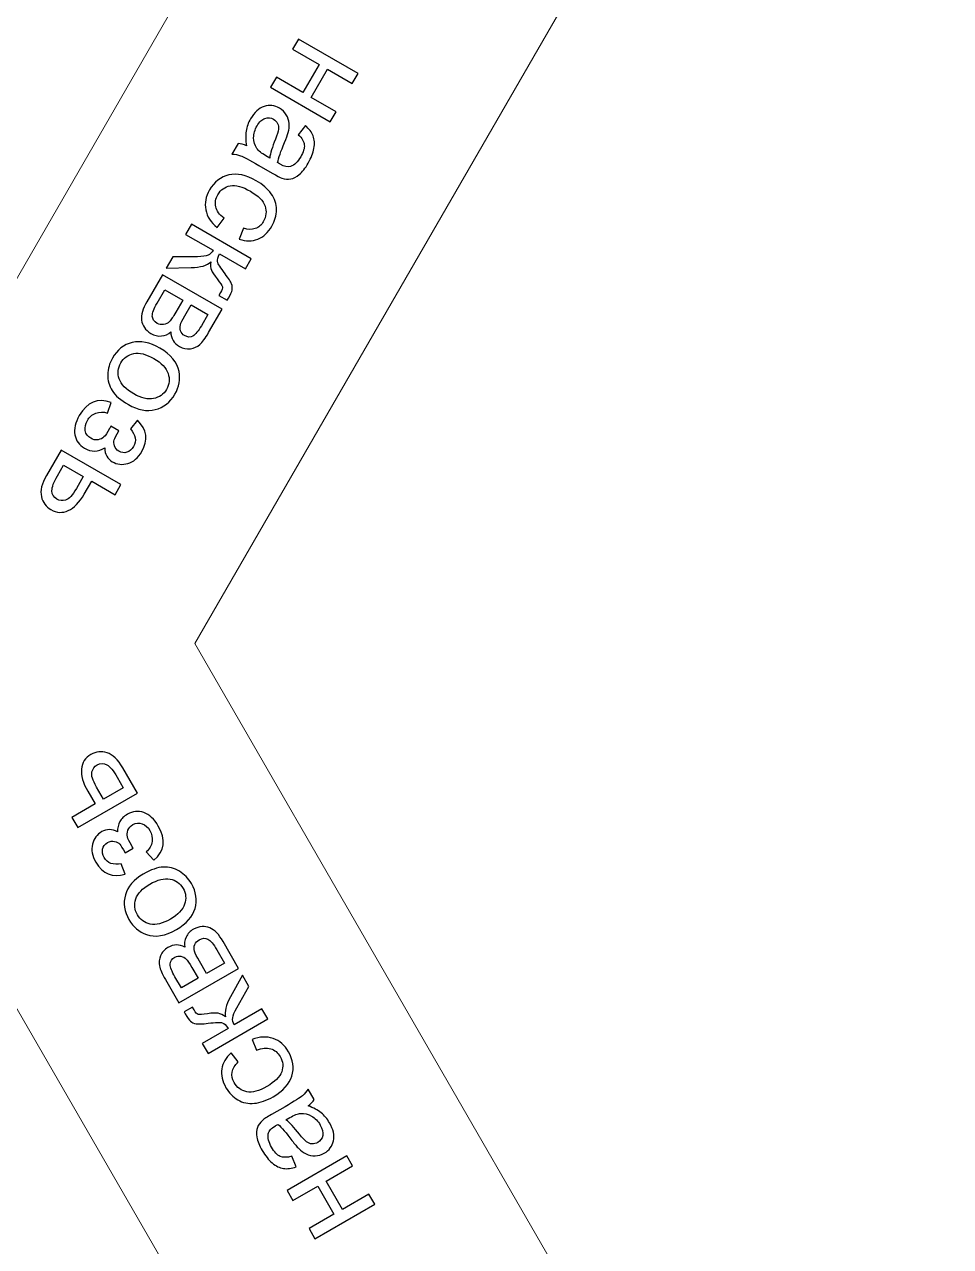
# Model space of a CAD drawing. Header units: millimetres. Extents: x -998 to 1016, y -1915 to 1914.
# Drawn here: x 793.3 to 837.3, y 1432.8 to 1490.9 of the extents above; entities that cross this region are included whole.
import ezdxf

# ---------------------------------------------------------------- set-up
doc = ezdxf.new("R2010")
doc.units = ezdxf.units.MM
doc.header["$MEASUREMENT"] = 0
doc.layers.add('layer 1', color=7, linetype='Continuous')

msp = doc.modelspace()

# ---------------------------------------------------------------- linework, layer by layer
at = {"layer": 'layer 1', "color": 231, "lineweight": 20}
for points, knots in [([(904.7245, 1396.4717), (868.826, 1334.2937), (789.3192, 1312.9899), (727.1412, 1348.8884), (727.1412, 1348.8884), (664.9632, 1384.7869), (643.6594, 1464.2937), (679.5579, 1526.4717), (679.5579, 1526.4717), (715.4564, 1588.6497), (794.9632, 1609.9535), (857.1412, 1574.055), (857.1412, 1574.055), (919.3192, 1538.1565), (940.623, 1458.6497), (904.7245, 1396.4717)], [0, 0, 0, 0, 0.2, 0.2, 0.2, 0.2, 0.4, 0.4, 0.4, 0.4, 0.6, 0.6, 0.6, 0.6, 1, 1, 1, 1]), ([(815.9603, 1518.743), (815.9603, 1518.743), (787.5224, 1469.4717), (787.5224, 1469.4717), (787.5224, 1469.4717), (787.5224, 1469.4717), (730.6331, 1469.4718), (730.6331, 1469.4718), (730.6331, 1469.4718), (730.6261, 1471.1226), (729.2878, 1472.4589), (727.6333, 1472.4589), (727.6333, 1472.4589), (725.9787, 1472.4589), (724.6333, 1470.3496), (724.6333, 1469.4588), (724.6333, 1469.4588), (724.6329, 1464.2341), (724.6331, 1458.247), (724.6333, 1453.4587), (724.6333, 1453.4587), (724.6332, 1452.5679), (725.9765, 1450.4586), (727.6332, 1450.4586), (727.6332, 1450.4586), (729.29, 1450.4586), (730.6333, 1451.8018), (730.6333, 1453.4586), (730.6333, 1453.4586), (730.6333, 1453.4586), (730.6331, 1453.4717), (730.6331, 1453.4717), (730.6331, 1453.4717), (730.6331, 1453.4717), (787.5224, 1453.4717), (787.5224, 1453.4717), (787.5224, 1453.4717), (787.5224, 1453.4717), (815.967, 1404.2041), (815.967, 1404.2041), (815.967, 1404.2041), (815.967, 1404.2041), (815.9556, 1404.1977), (815.9556, 1404.1977), (815.9556, 1404.1977), (814.5208, 1403.3693), (814.029, 1401.5344), (814.8574, 1400.0996), (814.8574, 1400.0996), (815.6858, 1398.6648), (818.1843, 1398.5562), (818.9557, 1399.0016), (818.9557, 1399.0016), (823.1027, 1401.3958), (828.2872, 1404.3896), (832.8122, 1407.0017), (832.8122, 1407.0017), (833.5835, 1407.447), (834.7376, 1409.6668), (833.9103, 1411.0997), (833.9103, 1411.0997), (833.083, 1412.5326), (831.2567, 1413.0235), (829.8235, 1412.2042), (829.8235, 1412.2042), (829.8235, 1412.2042), (801.3788, 1461.4718), (801.3788, 1461.4718), (801.3788, 1461.4718), (801.3788, 1461.4718), (829.8234, 1510.7391), (829.8234, 1510.7391), (829.8234, 1510.7391), (831.2582, 1509.9107), (833.0929, 1510.4024), (833.9214, 1511.8372), (833.9214, 1511.8372), (834.7498, 1513.272), (834.2582, 1515.1069), (832.8234, 1515.9352), (832.8234, 1515.9352), (832.8234, 1515.9352), (818.9669, 1523.9352), (818.9669, 1523.9352), (818.9669, 1523.9352), (817.5457, 1524.7805), (815.6831, 1524.2628), (814.8622, 1522.841), (814.8622, 1522.841), (814.0338, 1521.4062), (814.5255, 1519.5714), (815.9603, 1518.743)], [0, 0, 0, 0, 0.0416667, 0.0416667, 0.0416667, 0.0416667, 0.0833333, 0.0833333, 0.0833333, 0.0833333, 0.125, 0.125, 0.125, 0.125, 0.1666667, 0.1666667, 0.1666667, 0.1666667, 0.2083333, 0.2083333, 0.2083333, 0.2083333, 0.25, 0.25, 0.25, 0.25, 0.2916667, 0.2916667, 0.2916667, 0.2916667, 0.3333333, 0.3333333, 0.3333333, 0.3333333, 0.375, 0.375, 0.375, 0.375, 0.4166667, 0.4166667, 0.4166667, 0.4166667, 0.4583333, 0.4583333, 0.4583333, 0.4583333, 0.5, 0.5, 0.5, 0.5, 0.5416667, 0.5416667, 0.5416667, 0.5416667, 0.5833333, 0.5833333, 0.5833333, 0.5833333, 0.625, 0.625, 0.625, 0.625, 0.6666667, 0.6666667, 0.6666667, 0.6666667, 0.7083333, 0.7083333, 0.7083333, 0.7083333, 0.75, 0.75, 0.75, 0.75, 0.7916667, 0.7916667, 0.7916667, 0.7916667, 0.8333333, 0.8333333, 0.8333333, 0.8333333, 0.875, 0.875, 0.875, 0.875, 0.9166667, 0.9166667, 0.9166667, 0.9166667, 1, 1, 1, 1])]:
    msp.add_open_spline(points, degree=3, knots=knots, dxfattribs=at)
at = {"layer": 'layer 1', "color": 250}
for points, knots in [([(809.1343, 1488.536), (809.1343, 1488.536), (808.8564, 1488.0559), (808.8564, 1488.0559), (808.8564, 1488.0559), (808.8564, 1488.0559), (807.6763, 1488.7371), (807.6763, 1488.7371), (807.6763, 1488.7371), (807.6763, 1488.7371), (806.9067, 1487.4044), (806.9067, 1487.4044), (806.9067, 1487.4044), (806.9067, 1487.4044), (808.0868, 1486.7232), (808.0868, 1486.7232), (808.0868, 1486.7232), (808.0868, 1486.7232), (807.81, 1486.2421), (807.81, 1486.2421), (807.81, 1486.2421), (807.81, 1486.2421), (804.9728, 1487.8802), (804.9728, 1487.8802), (804.9728, 1487.8802), (804.9728, 1487.8802), (805.2507, 1488.3602), (805.2507, 1488.3602), (805.2507, 1488.3602), (805.2507, 1488.3602), (806.5088, 1487.6338), (806.5088, 1487.6338), (806.5088, 1487.6338), (806.5088, 1487.6338), (807.2783, 1488.9666), (807.2783, 1488.9666), (807.2783, 1488.9666), (807.2783, 1488.9666), (806.0202, 1489.693), (806.0202, 1489.693), (806.0202, 1489.693), (806.0202, 1489.693), (806.2982, 1490.1741), (806.2982, 1490.1741), (806.2982, 1490.1741), (806.2982, 1490.1741), (809.1343, 1488.536), (809.1343, 1488.536)], [0, 0, 0, 0, 0.0769231, 0.0769231, 0.0769231, 0.0769231, 0.1538462, 0.1538462, 0.1538462, 0.1538462, 0.2307692, 0.2307692, 0.2307692, 0.2307692, 0.3076923, 0.3076923, 0.3076923, 0.3076923, 0.3846154, 0.3846154, 0.3846154, 0.3846154, 0.4615385, 0.4615385, 0.4615385, 0.4615385, 0.5384615, 0.5384615, 0.5384615, 0.5384615, 0.6153846, 0.6153846, 0.6153846, 0.6153846, 0.6923077, 0.6923077, 0.6923077, 0.6923077, 0.7692308, 0.7692308, 0.7692308, 0.7692308, 0.8461538, 0.8461538, 0.8461538, 0.8461538, 1, 1, 1, 1]), ([(803.8363, 1485.1028), (803.7879, 1485.3682), (803.7805, 1485.6019), (803.8132, 1485.8029), (803.8132, 1485.8029), (803.8458, 1486.003), (803.9163, 1486.1977), (804.0258, 1486.3861), (804.0258, 1486.3861), (804.2058, 1486.6977), (804.4195, 1486.8935), (804.6691, 1486.9736), (804.6691, 1486.9736), (804.9175, 1487.0526), (805.1607, 1487.0241), (805.3975, 1486.8873), (805.3975, 1486.8873), (805.5366, 1486.8072), (805.6449, 1486.702), (805.7228, 1486.5725), (805.7228, 1486.5725), (805.8018, 1486.443), (805.846, 1486.3072), (805.8565, 1486.165), (805.8565, 1486.165), (805.867, 1486.0219), (805.8523, 1485.8766), (805.8144, 1485.7281), (805.8144, 1485.7281), (805.785, 1485.6187), (805.7261, 1485.4629), (805.6397, 1485.2586), (805.6397, 1485.2586), (805.4618, 1484.8439), (805.3523, 1484.5259), (805.3102, 1484.3059), (805.3102, 1484.3059), (805.3754, 1484.2659), (805.4165, 1484.2406), (805.4344, 1484.2312), (805.4344, 1484.2312), (805.6302, 1484.1175), (805.7944, 1484.0837), (805.9271, 1484.128), (805.9271, 1484.128), (806.106, 1484.188), (806.2661, 1484.3396), (806.4061, 1484.5817), (806.4061, 1484.5817), (806.5366, 1484.8081), (806.5935, 1484.9975), (806.5766, 1485.1513), (806.5766, 1485.1513), (806.5587, 1485.3039), (806.465, 1485.465), (806.2934, 1485.6324), (806.2934, 1485.6324), (806.2934, 1485.6324), (806.6293, 1486.0661), (806.6293, 1486.0661), (806.6293, 1486.0661), (806.8061, 1485.9072), (806.9272, 1485.7429), (806.9946, 1485.5734), (806.9946, 1485.5734), (807.062, 1485.4039), (807.0756, 1485.207), (807.0356, 1484.9838), (807.0356, 1484.9838), (806.9956, 1484.7597), (806.9051, 1484.526), (806.764, 1484.2817), (806.764, 1484.2817), (806.624, 1484.0395), (806.4819, 1483.8596), (806.3376, 1483.7416), (806.3376, 1483.7416), (806.1935, 1483.6226), (806.0576, 1483.5532), (805.9302, 1483.5311), (805.9302, 1483.5311), (805.8018, 1483.51), (805.6639, 1483.5236), (805.5165, 1483.5711), (805.5165, 1483.5711), (805.4249, 1483.6026), (805.2723, 1483.6795), (805.0585, 1483.8027), (805.0585, 1483.8027), (805.0585, 1483.8027), (804.4174, 1484.1732), (804.4174, 1484.1732), (804.4174, 1484.1732), (803.9711, 1484.4312), (803.6827, 1484.5838), (803.5521, 1484.6323), (803.5521, 1484.6323), (803.4216, 1484.6796), (803.2847, 1484.7049), (803.1415, 1484.707), (803.1415, 1484.707), (803.1415, 1484.707), (803.431, 1485.2091), (803.431, 1485.2091), (803.431, 1485.2091), (803.5595, 1485.2018), (803.6952, 1485.166), (803.8363, 1485.1028)], [0, 0, 0, 0, 0.0357143, 0.0357143, 0.0357143, 0.0357143, 0.0714286, 0.0714286, 0.0714286, 0.0714286, 0.1071429, 0.1071429, 0.1071429, 0.1071429, 0.1428571, 0.1428571, 0.1428571, 0.1428571, 0.1785714, 0.1785714, 0.1785714, 0.1785714, 0.2142857, 0.2142857, 0.2142857, 0.2142857, 0.25, 0.25, 0.25, 0.25, 0.2857143, 0.2857143, 0.2857143, 0.2857143, 0.3214286, 0.3214286, 0.3214286, 0.3214286, 0.3571429, 0.3571429, 0.3571429, 0.3571429, 0.3928571, 0.3928571, 0.3928571, 0.3928571, 0.4285714, 0.4285714, 0.4285714, 0.4285714, 0.4642857, 0.4642857, 0.4642857, 0.4642857, 0.5, 0.5, 0.5, 0.5, 0.5357143, 0.5357143, 0.5357143, 0.5357143, 0.5714286, 0.5714286, 0.5714286, 0.5714286, 0.6071429, 0.6071429, 0.6071429, 0.6071429, 0.6428571, 0.6428571, 0.6428571, 0.6428571, 0.6785714, 0.6785714, 0.6785714, 0.6785714, 0.7142857, 0.7142857, 0.7142857, 0.7142857, 0.75, 0.75, 0.75, 0.75, 0.7857143, 0.7857143, 0.7857143, 0.7857143, 0.8214286, 0.8214286, 0.8214286, 0.8214286, 0.8571429, 0.8571429, 0.8571429, 0.8571429, 0.8928571, 0.8928571, 0.8928571, 0.8928571, 0.9285714, 0.9285714, 0.9285714, 0.9285714, 1, 1, 1, 1]), ([(804.9333, 1484.5238), (804.9628, 1484.7386), (805.0533, 1485.0355), (805.2059, 1485.4134), (805.2059, 1485.4134), (805.2912, 1485.6271), (805.3397, 1485.7861), (805.3512, 1485.8882), (805.3512, 1485.8882), (805.3628, 1485.9903), (805.347, 1486.084), (805.3049, 1486.1683), (805.3049, 1486.1683), (805.2617, 1486.2524), (805.1986, 1486.3188), (805.1144, 1486.3672), (805.1144, 1486.3672), (804.9869, 1486.4409), (804.8512, 1486.4535), (804.7101, 1486.4061), (804.7101, 1486.4061), (804.569, 1486.3588), (804.4438, 1486.2409), (804.3364, 1486.0545), (804.3364, 1486.0545), (804.229, 1485.8693), (804.1742, 1485.6808), (804.1721, 1485.4902), (804.1721, 1485.4902), (804.1701, 1485.2987), (804.2195, 1485.1291), (804.3216, 1484.9807), (804.3216, 1484.9807), (804.4006, 1484.8659), (804.5459, 1484.747), (804.7575, 1484.6249), (804.7575, 1484.6249), (804.7575, 1484.6249), (804.9333, 1484.5238), (804.9333, 1484.5238)], [0, 0, 0, 0, 0.0909091, 0.0909091, 0.0909091, 0.0909091, 0.1818182, 0.1818182, 0.1818182, 0.1818182, 0.2727273, 0.2727273, 0.2727273, 0.2727273, 0.3636364, 0.3636364, 0.3636364, 0.3636364, 0.4545455, 0.4545455, 0.4545455, 0.4545455, 0.5454545, 0.5454545, 0.5454545, 0.5454545, 0.6363636, 0.6363636, 0.6363636, 0.6363636, 0.7272727, 0.7272727, 0.7272727, 0.7272727, 0.8181818, 0.8181818, 0.8181818, 0.8181818, 1, 1, 1, 1]), ([(802.7694, 1481.6626), (802.7694, 1481.6626), (802.4346, 1481.2256), (802.4346, 1481.2256), (802.4346, 1481.2256), (802.1388, 1481.4657), (801.9598, 1481.7447), (801.8987, 1482.0647), (801.8987, 1482.0647), (801.8377, 1482.3836), (801.8956, 1482.6974), (802.0746, 1483.0079), (802.0746, 1483.0079), (802.2988, 1483.3953), (802.6062, 1483.6343), (802.9958, 1483.7239), (802.9958, 1483.7239), (803.3863, 1483.8133), (803.8179, 1483.7217), (804.2917, 1483.448), (804.2917, 1483.448), (804.598, 1483.2712), (804.837, 1483.0659), (805.0075, 1482.8321), (805.0075, 1482.8321), (805.1791, 1482.5973), (805.2623, 1482.3437), (805.257, 1482.0699), (805.257, 1482.0699), (805.2518, 1481.7962), (805.1791, 1481.5372), (805.0381, 1481.293), (805.0381, 1481.293), (804.8601, 1480.9856), (804.6369, 1480.7782), (804.3685, 1480.6719), (804.3685, 1480.6719), (804.099, 1480.5667), (803.8053, 1480.5688), (803.4873, 1480.6793), (803.4873, 1480.6793), (803.4873, 1480.6793), (803.6842, 1481.1877), (803.6842, 1481.1877), (803.6842, 1481.1877), (803.9011, 1481.1225), (804.0895, 1481.1183), (804.2517, 1481.1762), (804.2517, 1481.1762), (804.4127, 1481.2341), (804.5401, 1481.3425), (804.6316, 1481.5025), (804.6316, 1481.5025), (804.7717, 1481.7446), (804.7991, 1481.9921), (804.7128, 1482.2436), (804.7128, 1482.2436), (804.6265, 1482.4953), (804.3948, 1482.7289), (804.0201, 1482.9459), (804.0201, 1482.9459), (803.6389, 1483.1659), (803.32, 1483.2533), (803.0621, 1483.2069), (803.0621, 1483.2069), (802.8052, 1483.1606), (802.6093, 1483.0195), (802.4735, 1482.7847), (802.4735, 1482.7847), (802.3641, 1482.5963), (802.3314, 1482.4047), (802.3735, 1482.2121), (802.3735, 1482.2121), (802.4167, 1482.0184), (802.5483, 1481.8352), (802.7694, 1481.6626)], [0, 0, 0, 0, 0.05, 0.05, 0.05, 0.05, 0.1, 0.1, 0.1, 0.1, 0.15, 0.15, 0.15, 0.15, 0.2, 0.2, 0.2, 0.2, 0.25, 0.25, 0.25, 0.25, 0.3, 0.3, 0.3, 0.3, 0.35, 0.35, 0.35, 0.35, 0.4, 0.4, 0.4, 0.4, 0.45, 0.45, 0.45, 0.45, 0.5, 0.5, 0.5, 0.5, 0.55, 0.55, 0.55, 0.55, 0.6, 0.6, 0.6, 0.6, 0.65, 0.65, 0.65, 0.65, 0.7, 0.7, 0.7, 0.7, 0.75, 0.75, 0.75, 0.75, 0.8, 0.8, 0.8, 0.8, 0.85, 0.85, 0.85, 0.85, 0.9, 0.9, 0.9, 0.9, 1, 1, 1, 1]), ([(804.058, 1479.7433), (804.058, 1479.7433), (803.7801, 1479.2633), (803.7801, 1479.2633), (803.7801, 1479.2633), (803.7801, 1479.2633), (802.5546, 1479.9708), (802.5546, 1479.9708), (802.5546, 1479.9708), (802.4662, 1479.818), (802.4335, 1479.6938), (802.4568, 1479.5981), (802.4568, 1479.5981), (802.4799, 1479.5023), (802.5989, 1479.3139), (802.8136, 1479.0306), (802.8136, 1479.0306), (802.9831, 1478.8064), (803.0863, 1478.6453), (803.1242, 1478.5453), (803.1242, 1478.5453), (803.161, 1478.4453), (803.1705, 1478.3496), (803.1505, 1478.2589), (803.1505, 1478.2589), (803.1316, 1478.1685), (803.0736, 1478.0379), (802.9757, 1477.8684), (802.9757, 1477.8684), (802.9757, 1477.8684), (802.92, 1477.7726), (802.92, 1477.7726), (802.92, 1477.7726), (802.92, 1477.7726), (802.522, 1478.0021), (802.522, 1478.0021), (802.522, 1478.0021), (802.522, 1478.0021), (802.602, 1478.1347), (802.602, 1478.1347), (802.602, 1478.1347), (802.6746, 1478.261), (802.7031, 1478.3527), (802.6862, 1478.4095), (802.6862, 1478.4095), (802.6683, 1478.4695), (802.5852, 1478.5937), (802.4346, 1478.7822), (802.4346, 1478.7822), (802.2914, 1478.9622), (802.2019, 1479.1033), (802.1662, 1479.2054), (802.1662, 1479.2054), (802.1294, 1479.3064), (802.1188, 1479.4381), (802.1325, 1479.598), (802.1325, 1479.598), (801.9587, 1479.4233), (801.6493, 1479.3317), (801.204, 1479.3222), (801.204, 1479.3222), (801.204, 1479.3222), (800.0217, 1479.3033), (800.0217, 1479.3033), (800.0217, 1479.3033), (800.0217, 1479.3033), (800.327, 1479.8318), (800.327, 1479.8318), (800.327, 1479.8318), (800.327, 1479.8318), (801.5019, 1479.8381), (801.5019, 1479.8381), (801.5019, 1479.8381), (801.7388, 1479.8413), (801.9083, 1479.8655), (802.0093, 1479.9118), (802.0093, 1479.9118), (802.1104, 1479.9581), (802.1925, 1480.035), (802.2557, 1480.1434), (802.2557, 1480.1434), (802.2557, 1480.1434), (800.9439, 1480.9003), (800.9439, 1480.9003), (800.9439, 1480.9003), (800.9439, 1480.9003), (801.2219, 1481.3814), (801.2219, 1481.3814), (801.2219, 1481.3814), (801.2219, 1481.3814), (804.058, 1479.7433), (804.058, 1479.7433)], [0, 0, 0, 0, 0.0416667, 0.0416667, 0.0416667, 0.0416667, 0.0833333, 0.0833333, 0.0833333, 0.0833333, 0.125, 0.125, 0.125, 0.125, 0.1666667, 0.1666667, 0.1666667, 0.1666667, 0.2083333, 0.2083333, 0.2083333, 0.2083333, 0.25, 0.25, 0.25, 0.25, 0.2916667, 0.2916667, 0.2916667, 0.2916667, 0.3333333, 0.3333333, 0.3333333, 0.3333333, 0.375, 0.375, 0.375, 0.375, 0.4166667, 0.4166667, 0.4166667, 0.4166667, 0.4583333, 0.4583333, 0.4583333, 0.4583333, 0.5, 0.5, 0.5, 0.5, 0.5416667, 0.5416667, 0.5416667, 0.5416667, 0.5833333, 0.5833333, 0.5833333, 0.5833333, 0.625, 0.625, 0.625, 0.625, 0.6666667, 0.6666667, 0.6666667, 0.6666667, 0.7083333, 0.7083333, 0.7083333, 0.7083333, 0.75, 0.75, 0.75, 0.75, 0.7916667, 0.7916667, 0.7916667, 0.7916667, 0.8333333, 0.8333333, 0.8333333, 0.8333333, 0.875, 0.875, 0.875, 0.875, 0.9166667, 0.9166667, 0.9166667, 0.9166667, 1, 1, 1, 1]), ([(802.6731, 1477.3448), (802.6731, 1477.3448), (802.033, 1476.2363), (802.033, 1476.2363), (802.033, 1476.2363), (801.8761, 1475.9646), (801.7361, 1475.7751), (801.614, 1475.6688), (801.614, 1475.6688), (801.4919, 1475.5614), (801.3435, 1475.4962), (801.1677, 1475.4709), (801.1677, 1475.4709), (800.9908, 1475.4457), (800.8181, 1475.4815), (800.6497, 1475.5793), (800.6497, 1475.5793), (800.5139, 1475.6573), (800.4118, 1475.7531), (800.3444, 1475.8678), (800.3444, 1475.8678), (800.2759, 1475.9815), (800.2401, 1476.1142), (800.237, 1476.2657), (800.237, 1476.2657), (800.1159, 1476.1584), (799.9686, 1476.0952), (799.7959, 1476.0773), (799.7959, 1476.0773), (799.6232, 1476.0594), (799.4527, 1476.0994), (799.2853, 1476.1952), (799.2853, 1476.1952), (799.0263, 1476.3689), (798.8831, 1476.5806), (798.8537, 1476.83), (798.8537, 1476.83), (798.8242, 1477.0795), (798.9063, 1477.3701), (799.0979, 1477.7038), (799.0979, 1477.7038), (799.0979, 1477.7038), (799.837, 1478.9829), (799.837, 1478.9829), (799.837, 1478.9829), (799.837, 1478.9829), (802.6731, 1477.3448), (802.6731, 1477.3448)], [0, 0, 0, 0, 0.0769231, 0.0769231, 0.0769231, 0.0769231, 0.1538462, 0.1538462, 0.1538462, 0.1538462, 0.2307692, 0.2307692, 0.2307692, 0.2307692, 0.3076923, 0.3076923, 0.3076923, 0.3076923, 0.3846154, 0.3846154, 0.3846154, 0.3846154, 0.4615385, 0.4615385, 0.4615385, 0.4615385, 0.5384615, 0.5384615, 0.5384615, 0.5384615, 0.6153846, 0.6153846, 0.6153846, 0.6153846, 0.6923077, 0.6923077, 0.6923077, 0.6923077, 0.7692308, 0.7692308, 0.7692308, 0.7692308, 0.8461538, 0.8461538, 0.8461538, 0.8461538, 1, 1, 1, 1]), ([(799.9549, 1478.2733), (799.9549, 1478.2733), (799.5885, 1477.6407), (799.5885, 1477.6407), (799.5885, 1477.6407), (799.4316, 1477.368), (799.3558, 1477.1637), (799.36, 1477.0248), (799.36, 1477.0248), (799.3643, 1476.8869), (799.4432, 1476.771), (799.5948, 1476.6763), (799.5948, 1476.6763), (799.6854, 1476.6237), (799.7864, 1476.6047), (799.898, 1476.6184), (799.898, 1476.6184), (800.0096, 1476.6321), (800.1023, 1476.6806), (800.177, 1476.7638), (800.177, 1476.7638), (800.2528, 1476.8459), (800.3497, 1476.9911), (800.4707, 1477.1996), (800.4707, 1477.1996), (800.4707, 1477.1996), (800.8065, 1477.7817), (800.8065, 1477.7817), (800.8065, 1477.7817), (800.8065, 1477.7817), (799.9549, 1478.2733), (799.9549, 1478.2733)], [0, 0, 0, 0, 0.1111111, 0.1111111, 0.1111111, 0.1111111, 0.2222222, 0.2222222, 0.2222222, 0.2222222, 0.3333333, 0.3333333, 0.3333333, 0.3333333, 0.4444444, 0.4444444, 0.4444444, 0.4444444, 0.5555556, 0.5555556, 0.5555556, 0.5555556, 0.6666667, 0.6666667, 0.6666667, 0.6666667, 0.7777778, 0.7777778, 0.7777778, 0.7777778, 1, 1, 1, 1]), ([(801.2013, 1477.5533), (801.2013, 1477.5533), (800.9055, 1477.0406), (800.9055, 1477.0406), (800.9055, 1477.0406), (800.7876, 1476.8364), (800.717, 1476.6889), (800.6939, 1476.6005), (800.6939, 1476.6005), (800.6707, 1476.511), (800.6749, 1476.4184), (800.7044, 1476.3194), (800.7044, 1476.3194), (800.7349, 1476.2216), (800.795, 1476.1468), (800.8865, 1476.0942), (800.8865, 1476.0942), (801.036, 1476.0079), (801.1708, 1476.0005), (801.2908, 1476.0731), (801.2908, 1476.0731), (801.4108, 1476.1447), (801.5446, 1476.3089), (801.6919, 1476.5647), (801.6919, 1476.5647), (801.6919, 1476.5647), (801.9972, 1477.0942), (801.9972, 1477.0942), (801.9972, 1477.0942), (801.9972, 1477.0942), (801.2013, 1477.5533), (801.2013, 1477.5533)], [0, 0, 0, 0, 0.1111111, 0.1111111, 0.1111111, 0.1111111, 0.2222222, 0.2222222, 0.2222222, 0.2222222, 0.3333333, 0.3333333, 0.3333333, 0.3333333, 0.4444444, 0.4444444, 0.4444444, 0.4444444, 0.5555556, 0.5555556, 0.5555556, 0.5555556, 0.6666667, 0.6666667, 0.6666667, 0.6666667, 0.7777778, 0.7777778, 0.7777778, 0.7777778, 1, 1, 1, 1]), ([(799.7175, 1475.5005), (800.2428, 1475.1973), (800.547, 1474.8257), (800.6312, 1474.3877), (800.6312, 1474.3877), (800.7007, 1474.0225), (800.6344, 1473.6644), (800.4312, 1473.314), (800.4312, 1473.314), (800.2059, 1472.9244), (799.8942, 1472.6791), (799.4964, 1472.5791), (799.4964, 1472.5791), (799.0974, 1472.4791), (798.673, 1472.5591), (798.2225, 1472.8191), (798.2225, 1472.8191), (797.8572, 1473.0307), (797.6024, 1473.2508), (797.4561, 1473.4813), (797.4561, 1473.4813), (797.3098, 1473.7109), (797.2392, 1473.9645), (797.2445, 1474.2403), (797.2445, 1474.2403), (797.2498, 1474.5161), (797.3234, 1474.7783), (797.4666, 1475.0257), (797.4666, 1475.0257), (797.6961, 1475.4226), (798.0088, 1475.67), (798.4047, 1475.7679), (798.4047, 1475.7679), (798.8005, 1475.8658), (799.2384, 1475.7764), (799.7175, 1475.5005)], [0, 0, 0, 0, 0.1, 0.1, 0.1, 0.1, 0.2, 0.2, 0.2, 0.2, 0.3, 0.3, 0.3, 0.3, 0.4, 0.4, 0.4, 0.4, 0.5, 0.5, 0.5, 0.5, 0.6, 0.6, 0.6, 0.6, 0.7, 0.7, 0.7, 0.7, 0.8, 0.8, 0.8, 0.8, 1, 1, 1, 1]), ([(799.4321, 1475.0057), (799.069, 1475.2162), (798.751, 1475.2931), (798.4783, 1475.2394), (798.4783, 1475.2394), (798.2067, 1475.1857), (798.0004, 1475.0383), (797.8614, 1474.7973), (797.8614, 1474.7973), (797.7246, 1474.5593), (797.7003, 1474.3077), (797.7909, 1474.0445), (797.7909, 1474.0445), (797.8803, 1473.7813), (798.112, 1473.5424), (798.4836, 1473.3276), (798.4836, 1473.3276), (798.8353, 1473.1245), (799.1469, 1473.0508), (799.4195, 1473.1065), (799.4195, 1473.1065), (799.6921, 1473.1612), (799.8964, 1473.3066), (800.0332, 1473.5434), (800.0332, 1473.5434), (800.1722, 1473.7845), (800.1974, 1474.0351), (800.109, 1474.2982), (800.109, 1474.2982), (800.0206, 1474.5603), (799.7953, 1474.7962), (799.4321, 1475.0057)], [0, 0, 0, 0, 0.1111111, 0.1111111, 0.1111111, 0.1111111, 0.2222222, 0.2222222, 0.2222222, 0.2222222, 0.3333333, 0.3333333, 0.3333333, 0.3333333, 0.4444444, 0.4444444, 0.4444444, 0.4444444, 0.5555556, 0.5555556, 0.5555556, 0.5555556, 0.6666667, 0.6666667, 0.6666667, 0.6666667, 0.7777778, 0.7777778, 0.7777778, 0.7777778, 1, 1, 1, 1]), ([(797.394, 1471.7907), (797.394, 1471.7907), (797.7708, 1471.5738), (797.7708, 1471.5738), (797.7708, 1471.5738), (797.6551, 1471.3696), (797.5835, 1471.2264), (797.5551, 1471.1443), (797.5551, 1471.1443), (797.5266, 1471.0622), (797.5287, 1470.9674), (797.5614, 1470.86), (797.5614, 1470.86), (797.595, 1470.7537), (797.6645, 1470.6695), (797.772, 1470.6074), (797.772, 1470.6074), (797.9014, 1470.5326), (798.0309, 1470.5158), (798.1583, 1470.5569), (798.1583, 1470.5569), (798.2847, 1470.599), (798.3889, 1470.6885), (798.4679, 1470.8253), (798.4679, 1470.8253), (798.6236, 1471.0959), (798.5742, 1471.378), (798.3183, 1471.6707), (798.3183, 1471.6707), (798.3183, 1471.6707), (798.6562, 1472.0844), (798.6562, 1472.0844), (798.6562, 1472.0844), (799.1068, 1471.6339), (799.1742, 1471.1369), (798.8595, 1470.5916), (798.8595, 1470.5916), (798.6847, 1470.2894), (798.4646, 1470.0999), (798.2004, 1470.0231), (798.2004, 1470.0231), (797.9351, 1469.9474), (797.6888, 1469.9757), (797.4582, 1470.1084), (797.4582, 1470.1084), (797.2267, 1470.2421), (797.1077, 1470.46), (797.1003, 1470.7642), (797.1003, 1470.7642), (796.9413, 1470.6653), (796.7824, 1470.6148), (796.6224, 1470.6127), (796.6224, 1470.6127), (796.4634, 1470.6095), (796.3023, 1470.6548), (796.1402, 1470.7485), (796.1402, 1470.7485), (795.8854, 1470.8948), (795.7328, 1471.1075), (795.6812, 1471.3833), (795.6812, 1471.3833), (795.6296, 1471.6601), (795.7001, 1471.9654), (795.8917, 1472.2981), (795.8917, 1472.2981), (796.2655, 1472.9445), (796.7686, 1473.153), (797.4035, 1472.9246), (797.4035, 1472.9246), (797.4035, 1472.9246), (797.2393, 1472.4181), (797.2393, 1472.4181), (797.2393, 1472.4181), (797.034, 1472.4813), (796.8455, 1472.4792), (796.6728, 1472.4118), (796.6728, 1472.4118), (796.5012, 1472.3434), (796.3686, 1472.2287), (796.2749, 1472.0665), (796.2749, 1472.0665), (796.1813, 1471.9044), (796.1486, 1471.7433), (796.178, 1471.5822), (796.178, 1471.5822), (796.2076, 1471.4222), (796.2939, 1471.3001), (796.436, 1471.218), (796.436, 1471.218), (796.5465, 1471.1548), (796.6624, 1471.1327), (796.7834, 1471.1527), (796.7834, 1471.1527), (796.9045, 1471.1738), (796.9971, 1471.2159), (797.0624, 1471.2811), (797.0624, 1471.2811), (797.1266, 1471.3454), (797.2172, 1471.478), (797.3329, 1471.6801), (797.3329, 1471.6801), (797.3424, 1471.696), (797.3624, 1471.7328), (797.394, 1471.7907)], [0, 0, 0, 0, 0.037037, 0.037037, 0.037037, 0.037037, 0.0740741, 0.0740741, 0.0740741, 0.0740741, 0.1111111, 0.1111111, 0.1111111, 0.1111111, 0.1481481, 0.1481481, 0.1481481, 0.1481481, 0.1851852, 0.1851852, 0.1851852, 0.1851852, 0.2222222, 0.2222222, 0.2222222, 0.2222222, 0.2592593, 0.2592593, 0.2592593, 0.2592593, 0.2962963, 0.2962963, 0.2962963, 0.2962963, 0.3333333, 0.3333333, 0.3333333, 0.3333333, 0.3703704, 0.3703704, 0.3703704, 0.3703704, 0.4074074, 0.4074074, 0.4074074, 0.4074074, 0.4444444, 0.4444444, 0.4444444, 0.4444444, 0.4814815, 0.4814815, 0.4814815, 0.4814815, 0.5185185, 0.5185185, 0.5185185, 0.5185185, 0.5555556, 0.5555556, 0.5555556, 0.5555556, 0.5925926, 0.5925926, 0.5925926, 0.5925926, 0.6296296, 0.6296296, 0.6296296, 0.6296296, 0.6666667, 0.6666667, 0.6666667, 0.6666667, 0.7037037, 0.7037037, 0.7037037, 0.7037037, 0.7407407, 0.7407407, 0.7407407, 0.7407407, 0.7777778, 0.7777778, 0.7777778, 0.7777778, 0.8148148, 0.8148148, 0.8148148, 0.8148148, 0.8518519, 0.8518519, 0.8518519, 0.8518519, 0.8888889, 0.8888889, 0.8888889, 0.8888889, 0.9259259, 0.9259259, 0.9259259, 0.9259259, 1, 1, 1, 1]), ([(797.8672, 1469.0204), (797.8672, 1469.0204), (797.5893, 1468.5404), (797.5893, 1468.5404), (797.5893, 1468.5404), (797.5893, 1468.5404), (796.4807, 1469.1805), (796.4807, 1469.1805), (796.4807, 1469.1805), (796.4807, 1469.1805), (796.1292, 1468.5709), (796.1292, 1468.5709), (796.1292, 1468.5709), (795.9007, 1468.174), (795.647, 1467.913), (795.3691, 1467.7866), (795.3691, 1467.7866), (795.0911, 1467.6614), (794.8163, 1467.6771), (794.5458, 1467.8329), (794.5458, 1467.8329), (794.3089, 1467.9698), (794.1584, 1468.1761), (794.0931, 1468.4519), (794.0931, 1468.4519), (794.0289, 1468.7288), (794.11, 1469.0636), (794.3363, 1469.4563), (794.3363, 1469.4563), (794.3363, 1469.4563), (795.0311, 1470.6585), (795.0311, 1470.6585), (795.0311, 1470.6585), (795.0311, 1470.6585), (797.8672, 1469.0204), (797.8672, 1469.0204)], [0, 0, 0, 0, 0.1, 0.1, 0.1, 0.1, 0.2, 0.2, 0.2, 0.2, 0.3, 0.3, 0.3, 0.3, 0.4, 0.4, 0.4, 0.4, 0.5, 0.5, 0.5, 0.5, 0.6, 0.6, 0.6, 0.6, 0.7, 0.7, 0.7, 0.7, 0.8, 0.8, 0.8, 0.8, 1, 1, 1, 1]), ([(795.1479, 1469.95), (795.1479, 1469.95), (794.8574, 1469.4447), (794.8574, 1469.4447), (794.8574, 1469.4447), (794.6816, 1469.1404), (794.5932, 1468.9015), (794.5932, 1468.7289), (794.5932, 1468.7289), (794.5932, 1468.5551), (794.6721, 1468.4225), (794.8301, 1468.3309), (794.8301, 1468.3309), (794.9532, 1468.2604), (795.0901, 1468.2456), (795.2417, 1468.2856), (795.2417, 1468.2856), (795.3932, 1468.3267), (795.5649, 1468.512), (795.7543, 1468.8415), (795.7543, 1468.8415), (795.7543, 1468.8415), (796.0829, 1469.41), (796.0829, 1469.41), (796.0829, 1469.41), (796.0829, 1469.41), (795.1479, 1469.95), (795.1479, 1469.95)], [0, 0, 0, 0, 0.125, 0.125, 0.125, 0.125, 0.25, 0.25, 0.25, 0.25, 0.375, 0.375, 0.375, 0.375, 0.5, 0.5, 0.5, 0.5, 0.625, 0.625, 0.625, 0.625, 0.75, 0.75, 0.75, 0.75, 1, 1, 1, 1]), ([(795.8158, 1452.7379), (795.8158, 1452.7379), (795.5389, 1453.219), (795.5389, 1453.219), (795.5389, 1453.219), (795.5389, 1453.219), (796.6464, 1453.859), (796.6464, 1453.859), (796.6464, 1453.859), (796.6464, 1453.859), (796.2947, 1454.4675), (796.2947, 1454.4675), (796.2947, 1454.4675), (796.0663, 1454.8655), (795.9663, 1455.215), (795.9968, 1455.5192), (795.9968, 1455.5192), (796.0263, 1455.8224), (796.1768, 1456.0519), (796.4474, 1456.2088), (796.4474, 1456.2088), (796.6843, 1456.3456), (796.939, 1456.373), (797.2107, 1456.2908), (797.2107, 1456.2908), (797.4823, 1456.2087), (797.7318, 1455.9708), (797.9581, 1455.5782), (797.9581, 1455.5782), (797.9581, 1455.5782), (798.653, 1454.3759), (798.653, 1454.3759), (798.653, 1454.3759), (798.653, 1454.3759), (795.8158, 1452.7379), (795.8158, 1452.7379)], [0, 0, 0, 0, 0.1, 0.1, 0.1, 0.1, 0.2, 0.2, 0.2, 0.2, 0.3, 0.3, 0.3, 0.3, 0.4, 0.4, 0.4, 0.4, 0.5, 0.5, 0.5, 0.5, 0.6, 0.6, 0.6, 0.6, 0.7, 0.7, 0.7, 0.7, 0.8, 0.8, 0.8, 0.8, 1, 1, 1, 1]), ([(797.9792, 1454.6286), (797.9792, 1454.6286), (797.6886, 1455.1328), (797.6886, 1455.1328), (797.6886, 1455.1328), (797.5128, 1455.4381), (797.3497, 1455.6329), (797.2001, 1455.7203), (797.2001, 1455.7203), (797.0496, 1455.8066), (796.8959, 1455.8045), (796.737, 1455.7129), (796.737, 1455.7129), (796.6148, 1455.6424), (796.5327, 1455.5308), (796.4917, 1455.3792), (796.4917, 1455.3792), (796.4516, 1455.2275), (796.5263, 1454.9865), (796.7159, 1454.6581), (796.7159, 1454.6581), (796.7159, 1454.6581), (797.0444, 1454.0885), (797.0444, 1454.0885), (797.0444, 1454.0885), (797.0444, 1454.0885), (797.9792, 1454.6286), (797.9792, 1454.6286)], [0, 0, 0, 0, 0.125, 0.125, 0.125, 0.125, 0.25, 0.25, 0.25, 0.25, 0.375, 0.375, 0.375, 0.375, 0.5, 0.5, 0.5, 0.5, 0.625, 0.625, 0.625, 0.625, 0.75, 0.75, 0.75, 0.75, 1, 1, 1, 1]), ([(798.4513, 1451.7636), (798.4513, 1451.7636), (798.0745, 1451.5457), (798.0745, 1451.5457), (798.0745, 1451.5457), (797.9555, 1451.7478), (797.8681, 1451.8815), (797.8112, 1451.9468), (797.8112, 1451.9468), (797.7544, 1452.0131), (797.6712, 1452.0584), (797.5617, 1452.0826), (797.5617, 1452.0826), (797.4523, 1452.1078), (797.3449, 1452.0889), (797.2375, 1452.0278), (797.2375, 1452.0278), (797.108, 1451.952), (797.029, 1451.8489), (797.0017, 1451.7184), (797.0017, 1451.7184), (796.9732, 1451.5867), (796.9996, 1451.453), (797.0785, 1451.3162), (797.0785, 1451.3162), (797.2354, 1451.0457), (797.5038, 1450.9477), (797.885, 1451.0235), (797.885, 1451.0235), (797.885, 1451.0235), (798.0745, 1450.5235), (798.0745, 1450.5235), (798.0745, 1450.5235), (797.4596, 1450.3582), (796.9954, 1450.5477), (796.6806, 1451.093), (796.6806, 1451.093), (796.5059, 1451.3962), (796.4511, 1451.6805), (796.5174, 1451.9478), (796.5174, 1451.9478), (796.5838, 1452.2153), (796.7322, 1452.4152), (796.9617, 1452.5479), (796.9617, 1452.5479), (797.1933, 1452.6816), (797.4428, 1452.6763), (797.7091, 1452.531), (797.7091, 1452.531), (797.7039, 1452.7174), (797.7397, 1452.8805), (797.8165, 1453.0206), (797.8165, 1453.0206), (797.8934, 1453.1606), (798.0133, 1453.2764), (798.1755, 1453.3701), (798.1755, 1453.3701), (798.4303, 1453.5175), (798.6903, 1453.5438), (798.9556, 1453.4501), (798.9556, 1453.4501), (799.2209, 1453.3564), (799.4494, 1453.1427), (799.642, 1452.8101), (799.642, 1452.8101), (800.0146, 1452.1637), (799.9441, 1451.6225), (799.4283, 1451.1878), (799.4283, 1451.1878), (799.4283, 1451.1878), (799.0714, 1451.5835), (799.0714, 1451.5835), (799.0714, 1451.5835), (799.2293, 1451.7289), (799.322, 1451.8941), (799.3493, 1452.0774), (799.3493, 1452.0774), (799.3767, 1452.2594), (799.343, 1452.4321), (799.2503, 1452.5942), (799.2503, 1452.5942), (799.1566, 1452.7564), (799.0325, 1452.8648), (798.8787, 1452.9195), (798.8787, 1452.9195), (798.725, 1452.9743), (798.5766, 1452.9606), (798.4345, 1452.8785), (798.4345, 1452.8785), (798.3239, 1452.8153), (798.2471, 1452.7258), (798.2039, 1452.61), (798.2039, 1452.61), (798.1618, 1452.4953), (798.1523, 1452.3942), (798.1755, 1452.3057), (798.1755, 1452.3057), (798.1997, 1452.2173), (798.2692, 1452.0721), (798.3861, 1451.871), (798.3861, 1451.871), (798.3945, 1451.8552), (798.4165, 1451.8194), (798.4513, 1451.7636)], [0, 0, 0, 0, 0.037037, 0.037037, 0.037037, 0.037037, 0.0740741, 0.0740741, 0.0740741, 0.0740741, 0.1111111, 0.1111111, 0.1111111, 0.1111111, 0.1481481, 0.1481481, 0.1481481, 0.1481481, 0.1851852, 0.1851852, 0.1851852, 0.1851852, 0.2222222, 0.2222222, 0.2222222, 0.2222222, 0.2592593, 0.2592593, 0.2592593, 0.2592593, 0.2962963, 0.2962963, 0.2962963, 0.2962963, 0.3333333, 0.3333333, 0.3333333, 0.3333333, 0.3703704, 0.3703704, 0.3703704, 0.3703704, 0.4074074, 0.4074074, 0.4074074, 0.4074074, 0.4444444, 0.4444444, 0.4444444, 0.4444444, 0.4814815, 0.4814815, 0.4814815, 0.4814815, 0.5185185, 0.5185185, 0.5185185, 0.5185185, 0.5555556, 0.5555556, 0.5555556, 0.5555556, 0.5925926, 0.5925926, 0.5925926, 0.5925926, 0.6296296, 0.6296296, 0.6296296, 0.6296296, 0.6666667, 0.6666667, 0.6666667, 0.6666667, 0.7037037, 0.7037037, 0.7037037, 0.7037037, 0.7407407, 0.7407407, 0.7407407, 0.7407407, 0.7777778, 0.7777778, 0.7777778, 0.7777778, 0.8148148, 0.8148148, 0.8148148, 0.8148148, 0.8518519, 0.8518519, 0.8518519, 0.8518519, 0.8888889, 0.8888889, 0.8888889, 0.8888889, 0.9259259, 0.9259259, 0.9259259, 0.9259259, 1, 1, 1, 1]), ([(800.5021, 1447.897), (799.9768, 1447.5938), (799.5041, 1447.5148), (799.0819, 1447.6611), (799.0819, 1447.6611), (798.7314, 1447.7833), (798.4544, 1448.0202), (798.2523, 1448.3706), (798.2523, 1448.3706), (798.027, 1448.7612), (797.9702, 1449.1529), (798.0829, 1449.5488), (798.0829, 1449.5488), (798.1955, 1449.9435), (798.4777, 1450.2709), (798.9282, 1450.5309), (798.9282, 1450.5309), (799.2925, 1450.7415), (799.6115, 1450.8531), (799.8841, 1450.8647), (799.8841, 1450.8647), (800.1568, 1450.8752), (800.4105, 1450.8099), (800.6473, 1450.6678), (800.6473, 1450.6678), (800.8843, 1450.5246), (801.0737, 1450.3298), (801.2169, 1450.0825), (801.2169, 1450.0825), (801.4464, 1449.6855), (801.5043, 1449.2908), (801.3906, 1448.8992), (801.3906, 1448.8992), (801.278, 1448.5075), (800.9811, 1448.1727), (800.5021, 1447.897)], [0, 0, 0, 0, 0.1, 0.1, 0.1, 0.1, 0.2, 0.2, 0.2, 0.2, 0.3, 0.3, 0.3, 0.3, 0.4, 0.4, 0.4, 0.4, 0.5, 0.5, 0.5, 0.5, 0.6, 0.6, 0.6, 0.6, 0.7, 0.7, 0.7, 0.7, 0.8, 0.8, 0.8, 0.8, 1, 1, 1, 1]), ([(800.2168, 1448.3907), (800.58, 1448.6002), (800.8063, 1448.837), (800.8958, 1449.0992), (800.8958, 1449.0992), (800.9853, 1449.3624), (800.96, 1449.614), (800.8211, 1449.8541), (800.8211, 1449.8541), (800.6831, 1450.093), (800.4779, 1450.2393), (800.2052, 1450.293), (800.2052, 1450.293), (799.9315, 1450.3467), (799.6093, 1450.2656), (799.2367, 1450.0508), (799.2367, 1450.0508), (798.8861, 1449.8488), (798.6661, 1449.615), (798.5776, 1449.3518), (798.5776, 1449.3518), (798.4892, 1449.0876), (798.5134, 1448.8371), (798.6503, 1448.6002), (798.6503, 1448.6002), (798.7882, 1448.3602), (798.9935, 1448.2128), (799.2651, 1448.1581), (799.2651, 1448.1581), (799.5367, 1448.1033), (799.8536, 1448.1812), (800.2168, 1448.3907)], [0, 0, 0, 0, 0.1111111, 0.1111111, 0.1111111, 0.1111111, 0.2222222, 0.2222222, 0.2222222, 0.2222222, 0.3333333, 0.3333333, 0.3333333, 0.3333333, 0.4444444, 0.4444444, 0.4444444, 0.4444444, 0.5555556, 0.5555556, 0.5555556, 0.5555556, 0.6666667, 0.6666667, 0.6666667, 0.6666667, 0.7777778, 0.7777778, 0.7777778, 0.7777778, 1, 1, 1, 1]), ([(800.6216, 1444.4135), (800.6216, 1444.4135), (799.9825, 1445.522), (799.9825, 1445.522), (799.9825, 1445.522), (799.8246, 1445.7947), (799.731, 1446.0105), (799.6994, 1446.1695), (799.6994, 1446.1695), (799.6678, 1446.3284), (799.6857, 1446.4906), (799.752, 1446.6559), (799.752, 1446.6559), (799.8173, 1446.8201), (799.9352, 1446.9517), (800.1047, 1447.0496), (800.1047, 1447.0496), (800.2394, 1447.1275), (800.3742, 1447.1675), (800.5068, 1447.1696), (800.5068, 1447.1696), (800.6395, 1447.1717), (800.7722, 1447.136), (800.9048, 1447.0632), (800.9048, 1447.0632), (800.8721, 1447.2222), (800.8921, 1447.3812), (800.9627, 1447.5402), (800.9627, 1447.5402), (801.0343, 1447.698), (801.1532, 1447.8265), (801.3206, 1447.9223), (801.3206, 1447.9223), (801.5996, 1448.0602), (801.8544, 1448.0791), (802.085, 1447.9791), (802.085, 1447.9791), (802.3166, 1447.8802), (802.5281, 1447.6643), (802.7198, 1447.3306), (802.7198, 1447.3306), (802.7198, 1447.3306), (803.4588, 1446.0516), (803.4588, 1446.0516), (803.4588, 1446.0516), (803.4588, 1446.0516), (800.6216, 1444.4135), (800.6216, 1444.4135)], [0, 0, 0, 0, 0.0769231, 0.0769231, 0.0769231, 0.0769231, 0.1538462, 0.1538462, 0.1538462, 0.1538462, 0.2307692, 0.2307692, 0.2307692, 0.2307692, 0.3076923, 0.3076923, 0.3076923, 0.3076923, 0.3846154, 0.3846154, 0.3846154, 0.3846154, 0.4615385, 0.4615385, 0.4615385, 0.4615385, 0.5384615, 0.5384615, 0.5384615, 0.5384615, 0.6153846, 0.6153846, 0.6153846, 0.6153846, 0.6923077, 0.6923077, 0.6923077, 0.6923077, 0.7692308, 0.7692308, 0.7692308, 0.7692308, 0.8461538, 0.8461538, 0.8461538, 0.8461538, 1, 1, 1, 1]), ([(802.786, 1446.3043), (802.786, 1446.3043), (802.4197, 1446.937), (802.4197, 1446.937), (802.4197, 1446.937), (802.2629, 1447.2096), (802.1239, 1447.3781), (802.0017, 1447.4433), (802.0017, 1447.4433), (801.8796, 1447.5086), (801.7396, 1447.4991), (801.5817, 1447.4149), (801.5817, 1447.4149), (801.4911, 1447.3623), (801.4238, 1447.2843), (801.3807, 1447.1812), (801.3807, 1447.1812), (801.3364, 1447.077), (801.3322, 1446.9727), (801.3659, 1446.8664), (801.3659, 1446.8664), (801.3995, 1446.7601), (801.4775, 1446.6033), (801.5975, 1446.3947), (801.5975, 1446.3947), (801.5975, 1446.3947), (801.9333, 1445.8125), (801.9333, 1445.8125), (801.9333, 1445.8125), (801.9333, 1445.8125), (802.786, 1446.3043), (802.786, 1446.3043)], [0, 0, 0, 0, 0.1111111, 0.1111111, 0.1111111, 0.1111111, 0.2222222, 0.2222222, 0.2222222, 0.2222222, 0.3333333, 0.3333333, 0.3333333, 0.3333333, 0.4444444, 0.4444444, 0.4444444, 0.4444444, 0.5555556, 0.5555556, 0.5555556, 0.5555556, 0.6666667, 0.6666667, 0.6666667, 0.6666667, 0.7777778, 0.7777778, 0.7777778, 0.7777778, 1, 1, 1, 1]), ([(801.5385, 1445.5841), (801.5385, 1445.5841), (801.2428, 1446.0968), (801.2428, 1446.0968), (801.2428, 1446.0968), (801.1238, 1446.3021), (801.0321, 1446.4358), (800.9669, 1446.5), (800.9669, 1446.5), (800.9006, 1446.5643), (800.8185, 1446.6085), (800.7184, 1446.6316), (800.7184, 1446.6316), (800.6185, 1446.6537), (800.5227, 1446.6401), (800.4321, 1446.5874), (800.4321, 1446.5874), (800.2826, 1446.5011), (800.2089, 1446.3873), (800.2111, 1446.2474), (800.2111, 1446.2474), (800.2142, 1446.1074), (800.289, 1445.9094), (800.4374, 1445.6537), (800.4374, 1445.6537), (800.4374, 1445.6537), (800.7427, 1445.1241), (800.7427, 1445.1241), (800.7427, 1445.1241), (800.7427, 1445.1241), (801.5385, 1445.5841), (801.5385, 1445.5841)], [0, 0, 0, 0, 0.1111111, 0.1111111, 0.1111111, 0.1111111, 0.2222222, 0.2222222, 0.2222222, 0.2222222, 0.3333333, 0.3333333, 0.3333333, 0.3333333, 0.4444444, 0.4444444, 0.4444444, 0.4444444, 0.5555556, 0.5555556, 0.5555556, 0.5555556, 0.6666667, 0.6666667, 0.6666667, 0.6666667, 0.7777778, 0.7777778, 0.7777778, 0.7777778, 1, 1, 1, 1]), ([(802.0065, 1442.015), (802.0065, 1442.015), (801.7297, 1442.4961), (801.7297, 1442.4961), (801.7297, 1442.4961), (801.7297, 1442.4961), (802.955, 1443.2035), (802.955, 1443.2035), (802.955, 1443.2035), (802.8666, 1443.3572), (802.775, 1443.4477), (802.6814, 1443.4751), (802.6814, 1443.4751), (802.5866, 1443.5025), (802.3634, 1443.494), (802.0118, 1443.4498), (802.0118, 1443.4498), (801.7328, 1443.4151), (801.5412, 1443.4056), (801.4359, 1443.4235), (801.4359, 1443.4235), (801.3307, 1443.4414), (801.2433, 1443.4814), (801.1748, 1443.5435), (801.1748, 1443.5435), (801.1053, 1443.6057), (801.0222, 1443.7215), (800.9243, 1443.8899), (800.9243, 1443.8899), (800.9243, 1443.8899), (800.8684, 1443.9868), (800.8684, 1443.9868), (800.8684, 1443.9868), (800.8684, 1443.9868), (801.2664, 1444.2162), (801.2664, 1444.2162), (801.2664, 1444.2162), (801.2664, 1444.2162), (801.3412, 1444.0816), (801.3412, 1444.0816), (801.3412, 1444.0816), (801.4138, 1443.9551), (801.4791, 1443.8846), (801.5381, 1443.871), (801.5381, 1443.871), (801.5981, 1443.8562), (801.7476, 1443.8657), (801.9865, 1443.9015), (801.9865, 1443.9015), (802.2139, 1443.9352), (802.3802, 1443.9425), (802.4865, 1443.9236), (802.4865, 1443.9236), (802.5929, 1443.9036), (802.7118, 1443.8477), (802.8435, 1443.7552), (802.8435, 1443.7552), (802.7792, 1443.9942), (802.8539, 1444.3078), (803.0688, 1444.6973), (803.0688, 1444.6973), (803.0688, 1444.6973), (803.6436, 1445.7311), (803.6436, 1445.7311), (803.6436, 1445.7311), (803.6436, 1445.7311), (803.9488, 1445.2027), (803.9488, 1445.2027), (803.9488, 1445.2027), (803.9488, 1445.2027), (803.3667, 1444.1815), (803.3667, 1444.1815), (803.3667, 1444.1815), (803.2509, 1443.9751), (803.1876, 1443.8162), (803.1761, 1443.7056), (803.1761, 1443.7056), (803.1656, 1443.5951), (803.1919, 1443.4857), (803.2541, 1443.3762), (803.2541, 1443.3762), (803.2541, 1443.3762), (804.5657, 1444.1342), (804.5657, 1444.1342), (804.5657, 1444.1342), (804.5657, 1444.1342), (804.8437, 1443.6531), (804.8437, 1443.6531), (804.8437, 1443.6531), (804.8437, 1443.6531), (802.0065, 1442.015), (802.0065, 1442.015)], [0, 0, 0, 0, 0.0416667, 0.0416667, 0.0416667, 0.0416667, 0.0833333, 0.0833333, 0.0833333, 0.0833333, 0.125, 0.125, 0.125, 0.125, 0.1666667, 0.1666667, 0.1666667, 0.1666667, 0.2083333, 0.2083333, 0.2083333, 0.2083333, 0.25, 0.25, 0.25, 0.25, 0.2916667, 0.2916667, 0.2916667, 0.2916667, 0.3333333, 0.3333333, 0.3333333, 0.3333333, 0.375, 0.375, 0.375, 0.375, 0.4166667, 0.4166667, 0.4166667, 0.4166667, 0.4583333, 0.4583333, 0.4583333, 0.4583333, 0.5, 0.5, 0.5, 0.5, 0.5416667, 0.5416667, 0.5416667, 0.5416667, 0.5833333, 0.5833333, 0.5833333, 0.5833333, 0.625, 0.625, 0.625, 0.625, 0.6666667, 0.6666667, 0.6666667, 0.6666667, 0.7083333, 0.7083333, 0.7083333, 0.7083333, 0.75, 0.75, 0.75, 0.75, 0.7916667, 0.7916667, 0.7916667, 0.7916667, 0.8333333, 0.8333333, 0.8333333, 0.8333333, 0.875, 0.875, 0.875, 0.875, 0.9166667, 0.9166667, 0.9166667, 0.9166667, 1, 1, 1, 1]), ([(804.313, 1442.1718), (804.313, 1442.1718), (804.1015, 1442.6802), (804.1015, 1442.6802), (804.1015, 1442.6802), (804.4573, 1442.8161), (804.7889, 1442.8319), (805.0963, 1442.7255), (805.0963, 1442.7255), (805.4026, 1442.6191), (805.6458, 1442.4107), (805.8248, 1442.1013), (805.8248, 1442.1013), (806.049, 1441.7128), (806.1028, 1441.3275), (805.9849, 1440.9453), (805.9849, 1440.9453), (805.867, 1440.5621), (805.5721, 1440.2348), (805.0984, 1439.961), (805.0984, 1439.961), (804.792, 1439.7841), (804.4941, 1439.6799), (804.2067, 1439.6494), (804.2067, 1439.6494), (803.9183, 1439.6178), (803.6562, 1439.6725), (803.4224, 1439.8136), (803.4224, 1439.8136), (803.1877, 1439.9557), (802.9992, 1440.1474), (802.8581, 1440.3916), (802.8581, 1440.3916), (802.6813, 1440.7001), (802.6129, 1440.9969), (802.656, 1441.2822), (802.656, 1441.2822), (802.6992, 1441.5686), (802.8476, 1441.8212), (803.1024, 1442.0422), (803.1024, 1442.0422), (803.1024, 1442.0422), (803.4446, 1441.617), (803.4446, 1441.617), (803.4446, 1441.617), (803.2792, 1441.4622), (803.1814, 1441.3001), (803.1508, 1441.1316), (803.1508, 1441.1316), (803.1203, 1440.9632), (803.1508, 1440.799), (803.2434, 1440.639), (803.2434, 1440.639), (803.3835, 1440.3968), (803.5835, 1440.2494), (803.8446, 1440.1989), (803.8446, 1440.1989), (804.1057, 1440.1473), (804.4236, 1440.2305), (804.7994, 1440.4474), (804.7994, 1440.4474), (805.1805, 1440.6674), (805.4153, 1440.9001), (805.5038, 1441.1464), (805.5038, 1441.1464), (805.5922, 1441.3917), (805.569, 1441.6318), (805.4332, 1441.8676), (805.4332, 1441.8676), (805.3238, 1442.056), (805.1753, 1442.1802), (804.9857, 1442.2402), (804.9857, 1442.2402), (804.7973, 1442.2991), (804.5731, 1442.2771), (804.313, 1442.1718)], [0, 0, 0, 0, 0.05, 0.05, 0.05, 0.05, 0.1, 0.1, 0.1, 0.1, 0.15, 0.15, 0.15, 0.15, 0.2, 0.2, 0.2, 0.2, 0.25, 0.25, 0.25, 0.25, 0.3, 0.3, 0.3, 0.3, 0.35, 0.35, 0.35, 0.35, 0.4, 0.4, 0.4, 0.4, 0.45, 0.45, 0.45, 0.45, 0.5, 0.5, 0.5, 0.5, 0.55, 0.55, 0.55, 0.55, 0.6, 0.6, 0.6, 0.6, 0.65, 0.65, 0.65, 0.65, 0.7, 0.7, 0.7, 0.7, 0.75, 0.75, 0.75, 0.75, 0.8, 0.8, 0.8, 0.8, 0.85, 0.85, 0.85, 0.85, 0.9, 0.9, 0.9, 0.9, 1, 1, 1, 1]), ([(806.7591, 1439.5274), (807.0128, 1439.4368), (807.2192, 1439.3273), (807.376, 1439.1979), (807.376, 1439.1979), (807.5339, 1439.0694), (807.6666, 1438.9105), (807.7761, 1438.722), (807.7761, 1438.722), (807.9561, 1438.4104), (808.0182, 1438.1272), (807.9625, 1437.8714), (807.9625, 1437.8714), (807.9067, 1437.6167), (807.7603, 1437.4208), (807.5234, 1437.284), (807.5234, 1437.284), (807.3845, 1437.2029), (807.2391, 1437.1619), (807.0886, 1437.1587), (807.0886, 1437.1587), (806.937, 1437.1555), (806.797, 1437.185), (806.6686, 1437.2471), (806.6686, 1437.2471), (806.5402, 1437.3092), (806.4212, 1437.3945), (806.3106, 1437.5019), (806.3106, 1437.5019), (806.2317, 1437.5819), (806.1253, 1437.7114), (805.9927, 1437.8883), (805.9927, 1437.8883), (805.7221, 1438.2494), (805.5021, 1438.503), (805.3316, 1438.6494), (805.3316, 1438.6494), (805.2653, 1438.6136), (805.2221, 1438.5904), (805.2042, 1438.5799), (805.2042, 1438.5799), (805.0084, 1438.4673), (804.8968, 1438.342), (804.8694, 1438.2051), (804.8694, 1438.2051), (804.8315, 1438.0188), (804.882, 1437.8051), (805.022, 1437.5629), (805.022, 1437.5629), (805.1526, 1437.3366), (805.2884, 1437.1924), (805.4306, 1437.1313), (805.4306, 1437.1313), (805.5716, 1437.0692), (805.758, 1437.0703), (805.9896, 1437.1345), (805.9896, 1437.1345), (805.9896, 1437.1345), (806.197, 1436.6281), (806.197, 1436.6281), (806.197, 1436.6281), (805.9706, 1436.5544), (805.7674, 1436.5302), (805.5874, 1436.5575), (805.5874, 1436.5575), (805.4074, 1436.5839), (805.2295, 1436.6702), (805.0558, 1436.8165), (805.0558, 1436.8165), (804.8821, 1436.9639), (804.7252, 1437.1587), (804.5841, 1437.4029), (804.5841, 1437.4029), (804.4441, 1437.6451), (804.3599, 1437.8576), (804.3293, 1438.042), (804.3293, 1438.042), (804.2988, 1438.2262), (804.3062, 1438.3788), (804.3515, 1438.5009), (804.3515, 1438.5009), (804.3967, 1438.622), (804.4767, 1438.7347), (804.5926, 1438.8388), (804.5926, 1438.8388), (804.6652, 1438.902), (804.8083, 1438.9957), (805.0221, 1439.1189), (805.0221, 1439.1189), (805.0221, 1439.1189), (805.6621, 1439.4895), (805.6621, 1439.4895), (805.6621, 1439.4895), (806.1095, 1439.7474), (806.3865, 1439.9201), (806.4928, 1440.0095), (806.4928, 1440.0095), (806.5991, 1440.098), (806.6896, 1440.2043), (806.7634, 1440.3275), (806.7634, 1440.3275), (806.7634, 1440.3275), (807.0528, 1439.8253), (807.0528, 1439.8253), (807.0528, 1439.8253), (806.9823, 1439.7179), (806.8843, 1439.619), (806.7591, 1439.5274)], [0, 0, 0, 0, 0.0357143, 0.0357143, 0.0357143, 0.0357143, 0.0714286, 0.0714286, 0.0714286, 0.0714286, 0.1071429, 0.1071429, 0.1071429, 0.1071429, 0.1428571, 0.1428571, 0.1428571, 0.1428571, 0.1785714, 0.1785714, 0.1785714, 0.1785714, 0.2142857, 0.2142857, 0.2142857, 0.2142857, 0.25, 0.25, 0.25, 0.25, 0.2857143, 0.2857143, 0.2857143, 0.2857143, 0.3214286, 0.3214286, 0.3214286, 0.3214286, 0.3571429, 0.3571429, 0.3571429, 0.3571429, 0.3928571, 0.3928571, 0.3928571, 0.3928571, 0.4285714, 0.4285714, 0.4285714, 0.4285714, 0.4642857, 0.4642857, 0.4642857, 0.4642857, 0.5, 0.5, 0.5, 0.5, 0.5357143, 0.5357143, 0.5357143, 0.5357143, 0.5714286, 0.5714286, 0.5714286, 0.5714286, 0.6071429, 0.6071429, 0.6071429, 0.6071429, 0.6428571, 0.6428571, 0.6428571, 0.6428571, 0.6785714, 0.6785714, 0.6785714, 0.6785714, 0.7142857, 0.7142857, 0.7142857, 0.7142857, 0.75, 0.75, 0.75, 0.75, 0.7857143, 0.7857143, 0.7857143, 0.7857143, 0.8214286, 0.8214286, 0.8214286, 0.8214286, 0.8571429, 0.8571429, 0.8571429, 0.8571429, 0.8928571, 0.8928571, 0.8928571, 0.8928571, 0.9285714, 0.9285714, 0.9285714, 0.9285714, 1, 1, 1, 1]), ([(805.7084, 1438.8673), (805.8801, 1438.7336), (806.0917, 1438.5073), (806.3433, 1438.1872), (806.3433, 1438.1872), (806.4854, 1438.0051), (806.5991, 1437.884), (806.6812, 1437.823), (806.6812, 1437.823), (806.7644, 1437.7619), (806.8528, 1437.7282), (806.9476, 1437.724), (806.9476, 1437.724), (807.0413, 1437.7187), (807.1307, 1437.7408), (807.2138, 1437.7882), (807.2138, 1437.7882), (807.3423, 1437.863), (807.4213, 1437.9725), (807.4508, 1438.1188), (807.4508, 1438.1188), (807.4803, 1438.2651), (807.4413, 1438.4325), (807.3329, 1438.6188), (807.3329, 1438.6188), (807.2265, 1438.8041), (807.0908, 1438.9462), (806.9265, 1439.0431), (806.9265, 1439.0431), (806.7612, 1439.1411), (806.5897, 1439.1831), (806.4096, 1439.1695), (806.4096, 1439.1695), (806.2717, 1439.1579), (806.097, 1439.0915), (805.8843, 1438.9694), (805.8843, 1438.9694), (805.8843, 1438.9694), (805.7084, 1438.8673), (805.7084, 1438.8673)], [0, 0, 0, 0, 0.0909091, 0.0909091, 0.0909091, 0.0909091, 0.1818182, 0.1818182, 0.1818182, 0.1818182, 0.2727273, 0.2727273, 0.2727273, 0.2727273, 0.3636364, 0.3636364, 0.3636364, 0.3636364, 0.4545455, 0.4545455, 0.4545455, 0.4545455, 0.5454545, 0.5454545, 0.5454545, 0.5454545, 0.6363636, 0.6363636, 0.6363636, 0.6363636, 0.7272727, 0.7272727, 0.7272727, 0.7272727, 0.8181818, 0.8181818, 0.8181818, 0.8181818, 1, 1, 1, 1]), ([(807.0828, 1433.2223), (807.0828, 1433.2223), (806.806, 1433.7034), (806.806, 1433.7034), (806.806, 1433.7034), (806.806, 1433.7034), (807.9861, 1434.3844), (807.9861, 1434.3844), (807.9861, 1434.3844), (807.9861, 1434.3844), (807.2165, 1435.7184), (807.2165, 1435.7184), (807.2165, 1435.7184), (807.2165, 1435.7184), (806.0365, 1435.0361), (806.0365, 1435.0361), (806.0365, 1435.0361), (806.0365, 1435.0361), (805.7584, 1435.5173), (805.7584, 1435.5173), (805.7584, 1435.5173), (805.7584, 1435.5173), (808.5946, 1437.1543), (808.5946, 1437.1543), (808.5946, 1437.1543), (808.5946, 1437.1543), (808.8726, 1436.6742), (808.8726, 1436.6742), (808.8726, 1436.6742), (808.8726, 1436.6742), (807.6145, 1435.9478), (807.6145, 1435.9478), (807.6145, 1435.9478), (807.6145, 1435.9478), (808.384, 1434.615), (808.384, 1434.615), (808.384, 1434.615), (808.384, 1434.615), (809.6421, 1435.3414), (809.6421, 1435.3414), (809.6421, 1435.3414), (809.6421, 1435.3414), (809.92, 1434.8604), (809.92, 1434.8604), (809.92, 1434.8604), (809.92, 1434.8604), (807.0828, 1433.2223), (807.0828, 1433.2223)], [0, 0, 0, 0, 0.0769231, 0.0769231, 0.0769231, 0.0769231, 0.1538462, 0.1538462, 0.1538462, 0.1538462, 0.2307692, 0.2307692, 0.2307692, 0.2307692, 0.3076923, 0.3076923, 0.3076923, 0.3076923, 0.3846154, 0.3846154, 0.3846154, 0.3846154, 0.4615385, 0.4615385, 0.4615385, 0.4615385, 0.5384615, 0.5384615, 0.5384615, 0.5384615, 0.6153846, 0.6153846, 0.6153846, 0.6153846, 0.6923077, 0.6923077, 0.6923077, 0.6923077, 0.7692308, 0.7692308, 0.7692308, 0.7692308, 0.8461538, 0.8461538, 0.8461538, 0.8461538, 1, 1, 1, 1])]:
    msp.add_open_spline(points, degree=3, knots=knots, dxfattribs=at)

doc.saveas('drawing.dxf')
